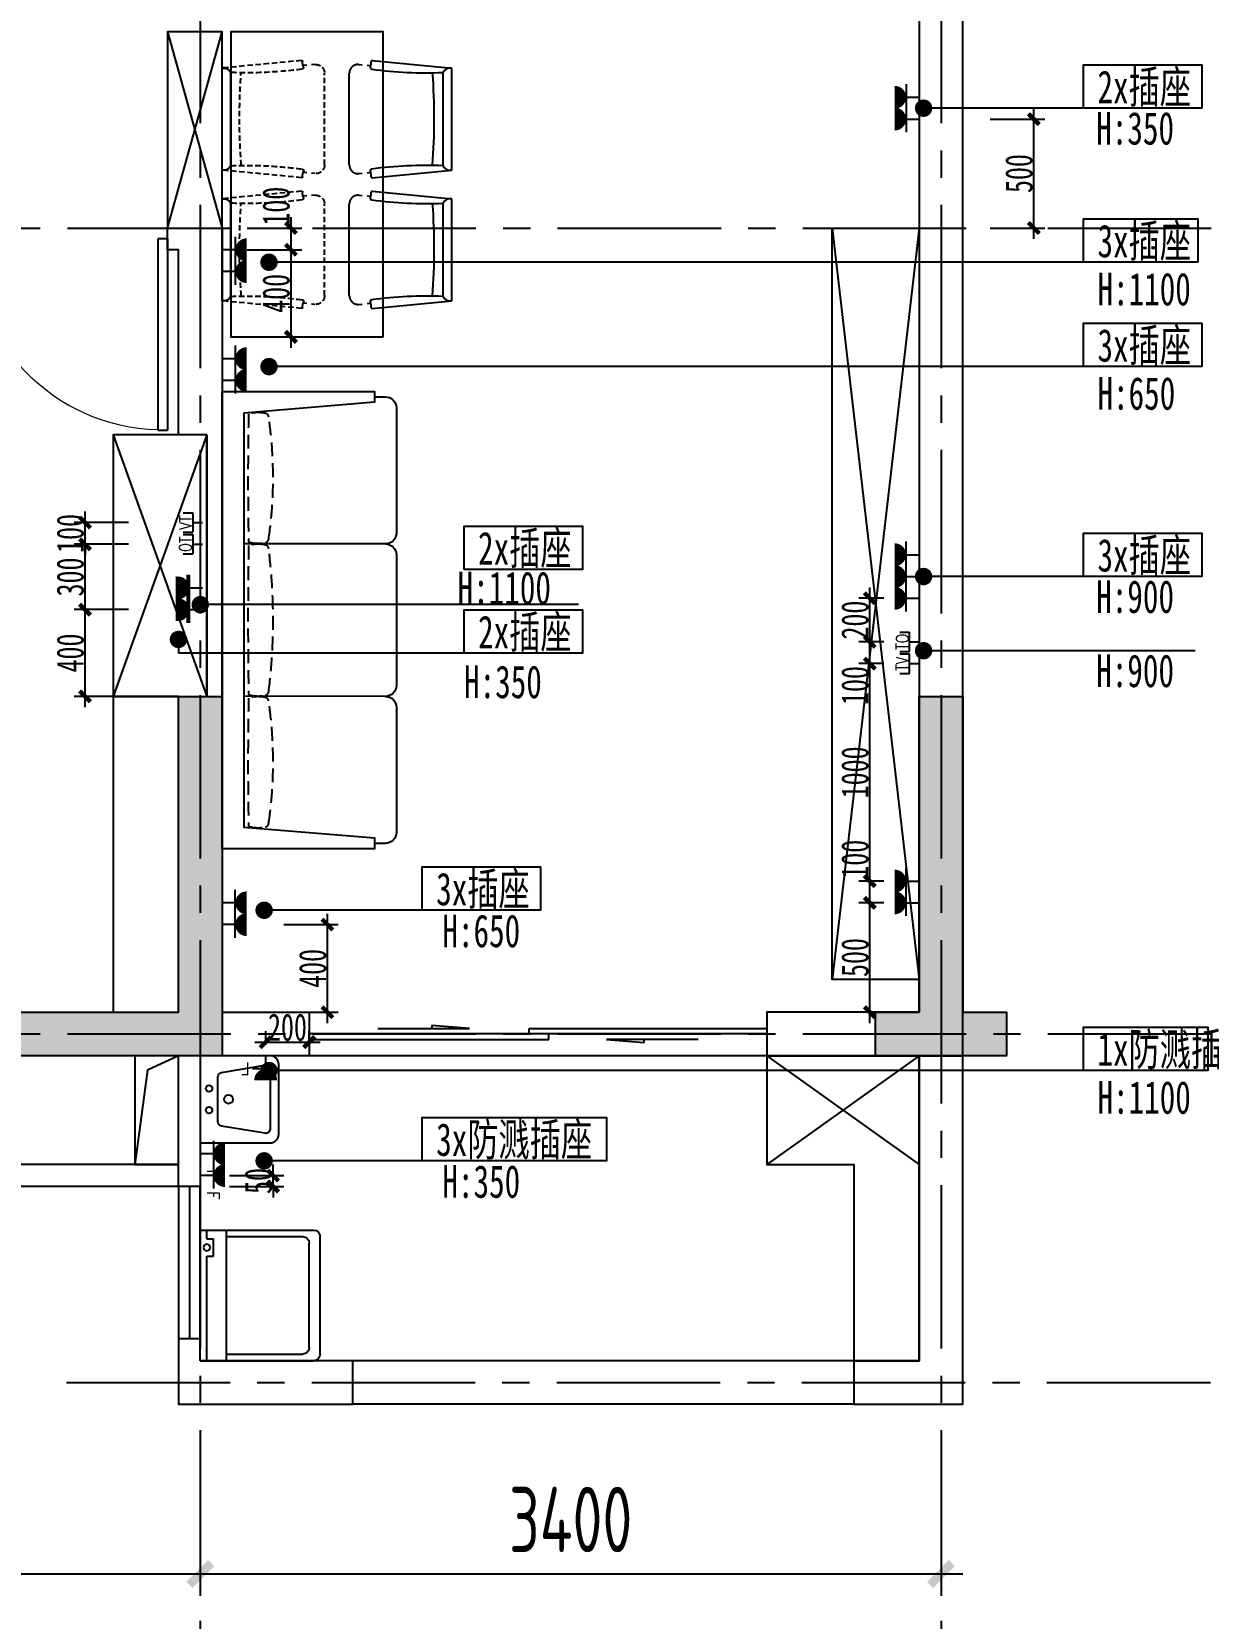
# Model space of a CAD drawing. Header units: millimetres. Extents: x -133666 to 880576, y -269375 to 86941.
# Drawn here: x 29100 to 34501, y -182714 to -175430 of the extents above; entities that cross this region are included whole.
import ezdxf
from ezdxf.enums import TextEntityAlignment as Align

# ---------------------------------------------------------------- set-up
doc = ezdxf.new("R2010")
doc.units = ezdxf.units.MM
doc.header["$LTSCALE"] = 1000
for name, pattern in [('CENTER', [50.8, 31.75, -6.35, 6.35, -6.35]), ('CENTER2', [1.125, 0.75, -0.125, 0.125, -0.125]), ('DASH', [0.35, 0.25, -0.1]), ('DASHED', [19.05, 12.7, -6.35]), ('TRATTEGGIATA2', [0.375, 0.25, -0.125])]:
    doc.linetypes.add(name, pattern=pattern)
doc.layers.get('0').update_dxf_attribs({"linetype": 'CONTINUOUS'})
doc.layers.get('Defpoints').update_dxf_attribs({"color": 6, "linetype": 'CONTINUOUS'})
for name, color, linetype in [('A-FUR', 8, 'CONTINUOUS'), ('A-Lvtry', 5, 'CONTINUOUS'), ('A-洞口', 105, 'CONTINUOUS'), ('AE-FLOR', 151, 'CONTINUOUS'), ('AXIS', 253, 'CENTER'), ('DIM', 3, 'CONTINUOUS'), ('M-机电点位(布局空间)', 7, 'CONTINUOUS'), ('P-活动家具', 146, 'CONTINUOUS'), ('PUB_HATCH', 8, 'CONTINUOUS'), ('PUB_TEXT', 7, 'CONTINUOUS'), ('WALL', 2, 'CONTINUOUS'), ('WINDOW', 4, 'CONTINUOUS'), ('剪力墙', 6, 'CONTINUOUS'), ('家具', 8, 'CONTINUOUS'), ('栏杆', 142, 'CONTINUOUS')]:
    doc.layers.add(name, color=color, linetype=linetype)
doc.styles.add('DIM', font='', dxfattribs={"width": 0.7})
doc.styles.add('HZ', font='romans.shx', dxfattribs={"width": 0.9, "bigfont": 'bzhz.shx'})
doc.styles.add('ZZ', font='tssdeng.shx', dxfattribs={"width": 0.7, "bigfont": 'tssdchn.shx'})
doc.styles.add('黑体', font='simhei.ttf')
doc.styles.get('DIM').set_extended_font_data('SimSun')
doc.dimstyles.new('TSSD_100_100', dxfattribs={"dimtxt": 300, "dimasz": 100, "dimexe": 100, "dimexo": 250, "dimgap": 100, "dimtad": 1, "dimdec": 0, "dimzin": 0, "dimdsep": 46, "dimtxsty": 'ZZ', "dimblk": 'ARCHTICK', "dimcen": 0, "dimdle": 100, "dimclrd": 256, "dimclrt": 7, "dimadec": 0, "dimazin": 0, "dimtfac": 1, "dimtdec": 0, "dimtix": 1, "dimtmove": 2, "dimatfit": 3, "dimfxl": 0, "dimtolj": 1, "dimtzin": 0, "dimarcsym": 0})
doc.dimstyles.new('金螳螂1-50', dxfattribs={"dimscale": 50, "dimtxt": 2.5, "dimasz": 1, "dimexe": 1, "dimexo": 1, "dimgap": 0.1, "dimtad": 1, "dimdec": 0, "dimrnd": 5, "dimzin": 0, "dimdsep": 46, "dimtxsty": 'DIM', "dimblk": 'ARCHTICK', "dimcen": 2, "dimdle": 1, "dimclrd": 254, "dimclre": 254, "dimclrt": 30, "dimadec": 0, "dimazin": 0, "dimtfac": 1, "dimtdec": 0, "dimtix": 1, "dimtmove": 2, "dimatfit": 3, "dimldrblk": 'A', "dimfxl": 0, "dimtolj": 1, "dimtzin": 0, "dimarcsym": 0})

# ---------------------------------------------------------------- blocks, each defined once
blk = doc.blocks.new('_ArchTick')
at = {"color": 0, "linetype": 'ByBlock', "const_width": 0.4}
blk.add_lwpolyline([(-0.5, -0.5), (0.5, 0.5)], dxfattribs=at)
blk = doc.blocks.new('*D349')
at = {"layer": 'Defpoints', "color": 0, "transparency": 16777216}
for p in [(3400, -1600), (0, -1724.9), (3400, -2379.1)]:
    blk.add_point(p, dxfattribs=at)
at = {"layer": 'DIM', "color": 0, "lineweight": -2, "transparency": 16777216}
for p, q in [((3400, -1850), (3400, -2479.1)), ((0, -1974.9), (0, -2479.1))]:
    blk.add_line(p, q, dxfattribs=at)
at = {"layer": 'DIM', "lineweight": -2, "transparency": 16777216}
blk.add_line((-100, -2379.1), (3500, -2379.1), dxfattribs=at)
at = {"layer": 'DIM', "lineweight": -2, "transparency": 16777216, "xscale": 100, "yscale": 100, "zscale": 100, "rotation": 180}
blk.add_blockref('_ArchTick', (0, -2379.1), dxfattribs=at)
at = {"layer": 'DIM', "lineweight": -2, "transparency": 16777216, "xscale": 100, "yscale": 100, "zscale": 100}
blk.add_blockref('_ArchTick', (3400, -2379.1), dxfattribs=at)
at = {"layer": 'DIM', "color": 7, "transparency": 16777216, "insert": (1700, -2129.1), "char_height": 300, "attachment_point": 5, "style": 'ZZ'}
blk.add_mtext('\\A1;3400', dxfattribs=at)
blk = doc.blocks.new('*D350')
at = {"layer": 'Defpoints', "color": 0, "transparency": 16777216}
for p in [(3400, -1600), (6800, -1600), (6800, -2379.1)]:
    blk.add_point(p, dxfattribs=at)
at = {"layer": 'DIM', "color": 0, "lineweight": -2, "transparency": 16777216}
for p, q in [((3400, -1850), (3400, -2479.1)), ((6800, -1850), (6800, -2479.1))]:
    blk.add_line(p, q, dxfattribs=at)
at = {"layer": 'DIM', "lineweight": -2, "transparency": 16777216}
blk.add_line((3300, -2379.1), (6900, -2379.1), dxfattribs=at)
at = {"layer": 'DIM', "lineweight": -2, "transparency": 16777216, "xscale": 100, "yscale": 100, "zscale": 100, "rotation": 180}
blk.add_blockref('_ArchTick', (3400, -2379.1), dxfattribs=at)
at = {"layer": 'DIM', "lineweight": -2, "transparency": 16777216, "xscale": 100, "yscale": 100, "zscale": 100}
blk.add_blockref('_ArchTick', (6800, -2379.1), dxfattribs=at)
at = {"layer": 'DIM', "color": 7, "transparency": 16777216, "insert": (5100, -2129.1), "char_height": 300, "attachment_point": 5, "style": 'ZZ'}
blk.add_mtext('\\A1;3400', dxfattribs=at)
blk = doc.blocks.new('A$C68CA6050')
blk.add_wipeout([(0, 850), (2100, 850), (2100, 150), (2075, 150), (2075, 100), (2072, 83.1), (2060.4, 64.6), (2040.5, 52.5), (2025, 50), (1450, 50), (1437.2, 51.7), (1423.1, 57.8), (1414.6, 64.6), (1407.1, 74.2), (1403.4, 81.8), (1400, 100), (1398, 86), (1395.5, 79.2), (1390.8, 71.2), (1380.3, 60.2), (1363.8, 51.9), (1350, 50), (750, 50), (733.3, 52.9), (724.9, 56.8), (714.6, 64.6), (708.1, 72.6), (703.4, 81.8), (701.2, 89.1), (700, 100), (698.1, 86.3), (694.2, 76.7), (690.7, 70.9), (685.4, 64.6), (677.2, 58.1), (670.1, 54.2), (650, 50), (641.4, 50), (75, 50), (58.2, 52.9), (39.6, 64.6), (31.7, 75), (26.3, 88.7), (25, 100), (25, 150), (0, 150)]).translate(0, 0, 0).dxf.layer = 'P-活动家具'
at = {"layer": 'P-活动家具', "elevation": 0}
blk.add_lwpolyline([(1050, 50), (1043.2, 50), (750, 50, -0.414214), (700, 100, -0.414214), (650, 50), (75, 50, -0.414214), (25, 100), (25, 150), (0, 150), (0, 850), (1050, 850), (2100, 850), (2100, 150), (2075, 150), (2075, 100, -0.414214), (2025, 50), (1450, 50, -0.414214), (1400, 100, -0.414214), (1350, 50), (1056.8, 50)], format="xyb", close=True, dxfattribs=at)
for points in [[(0, 850), (2100, 850), (2100, 150), (2050, 150), (2000, 750.2), (100, 750.2), (50, 150), (0, 150), (0, 850)], [(700, 100), (700.1, 750.2)], [(1400, 100), (1400.1, 750.2)]]:
    blk.add_lwpolyline(points, dxfattribs=at)
at = {"layer": 'P-活动家具', "color": 251, "linetype": 'DASHED', "ltscale": 0.005, "elevation": 0}
for points in [[(103.3, 728.6, -0.008996), (692.3, 728.6, -0.12873), (694.8, 650.4, -0.310462), (679.3, 636.1, -0.072657), (116.2, 636.1, -0.310462), (100.7, 650.4, -0.12873), (103.3, 728.6, -0.746294)], [(1392.2, 728.6, 0.007743), (707.8, 728.6, 0.12873), (705.3, 650.4, 0.310462), (720.8, 636.1, 0.062134), (1379.2, 636.1, 0.310462), (1394.7, 650.4, 0.12873), (1392.2, 728.6, 0.746294)], [(1996.3, 728.6, 0.009023), (1409, 728.6, 0.12873), (1406.5, 650.4, 0.310462), (1422, 636.1, 0.072882), (1983.4, 636.1, 0.310462), (1998.9, 650.4, 0.12873), (1996.3, 728.6, 0.746294)]]:
    blk.add_lwpolyline(points, format="xyb", dxfattribs=at)
blk = doc.blocks.new('$DorLib2D$00000131')
at = {"color": 0, "linetype": 'Continuous'}
for p, q in [((0.15, 0.125), (0.2319, 0.1973)), ((0.2319, 0.1973), (0.2319, 0.125)), ((-0.5, 0.125), (-0.5, 0)), ((0.0192, 0.125), (-0.5, 0.125)), ((0.0192, 0), (0.0192, 0.125)), ((0.35, 0.125), (0.15, 0.125)), ((-0.5, 0), (0.0192, 0)), ((-0.024, 0), (0.5, 0)), ((-0.024, -0.125), (-0.024, 0)), ((0.5, 0), (0.5, -0.125)), ((-0.35, -0.125), (-0.15, -0.125)), ((-0.2319, -0.1973), (-0.2319, -0.125)), ((-0.15, -0.125), (-0.2319, -0.1973)), ((0.5, -0.125), (-0.024, -0.125))]:
    blk.add_line(p, q, dxfattribs=at)
blk = doc.blocks.new('$DorLib2D$00000001')
for p, q in [((0.45, 0.975), (0.5, 0.975)), ((0.45, 0), (0.45, 0.975)), ((0.5, 0), (0.5, 0.975)), ((0.5, 0), (0.45, 0))]:
    blk.add_line(p, q)
at = {"lineweight": 13}
blk.add_arc((0.475, 0), 0.975, 91.46928, 180, dxfattribs=at)
blk = doc.blocks.new('B20190310213323')
at = {"layer": 'PUB_HATCH'}
for points in [[(3400, 200), (3400, 1650), (3600, 1650), (3600, 0), (2500, 0), (2500, 200)], [(6600, 0), (6600, 200), (6800, 200), (6800, 1650), (7000, 1650), (7000, 200), (7200, 200), (7200, 0)]]:
    blk.add_hatch(color=256, dxfattribs=at).paths.add_polyline_path(points)
at = {"layer": 'A-洞口'}
blk.add_lwpolyline([(3200, 0), (3200, -500), (3400, -500), (3400, 0)], close=True, dxfattribs=at)
blk.add_lwpolyline([(3400, 0), (3257.1, -65.9), (3200, -500)], dxfattribs=at)
at = {"layer": 'AE-FLOR'}
for points in [[(3400, -600), (3400, -1300)], [(3500, -1300), (3500, -600)], [(6500, -1400), (4200, -1400)], [(6500, -1600), (4200, -1600)]]:
    blk.add_lwpolyline(points, dxfattribs=at)
at = {"layer": 'WALL'}
for p, q in [((3530, 2850), (3530, 1650)), ((3600, 2850), (3600, 1650))]:
    blk.add_line(p, q, dxfattribs=at)
for points in [[(7000, 100), (7000, 9000), (6700, 9000), (6700, 8800), (6800, 8800), (6800, 200), (6100, 200), (6100, 0), (6800, 0), (6800, -1400), (6500, -1400), (6500, -1600), (7000, -1600)], [(3500, -1400), (3500, -1300), (3400, -1300), (3400, -1600), (4200, -1600), (4200, -1400)]]:
    blk.add_lwpolyline(points, close=True, dxfattribs=at)
for points in [[(3400, 2850), (3400, 3700), (3350, 3700), (3350, 3800), (3600, 3800), (3600, 2850)], [(3530, 2850), (3400, 2850), (3400, 2850)], [(3600, 1650), (3600, 200), (4000, 200), (4000, 0), (3500, 0), (3500, -600), (3400, -600), (3400, 0), (2500, 0), (2500, 0), (2500, 200), (2500, 200), (2500, 200), (3400, 200), (3400, 1650)], [(3400, 1650), (3530, 1650)]]:
    blk.add_lwpolyline(points, dxfattribs=at)
at = {"layer": 'WINDOW'}
blk.add_line((6100, 0), (4000, 0), dxfattribs=at)
at = {"layer": '剪力墙', "elevation": 0}
blk.add_lwpolyline([(3400, 200), (3400, 1650), (3600, 1650), (3600, 0), (2500, 0), (2500, 200)], close=True, dxfattribs=at)
for points in [[(6600, 0), (6600, 200), (6800, 200), (6800, 1650), (7000, 1650), (7000, 200), (7200, 200), (7200, 0), (6600, 0), (7000, 0)], [(3600, 200), (3600, 200)]]:
    blk.add_lwpolyline(points, dxfattribs=at)
at = {"layer": '栏杆'}
for points in [[(3400, -500), (2200, -500)], [(3400, -600), (2200, -600)]]:
    blk.add_lwpolyline(points, dxfattribs=at)
at = {"layer": 'WINDOW', "xscale": -900, "yscale": 900, "zscale": -900, "rotation": 180}
blk.add_blockref('$DorLib2D$00000001', (2900, 3750), dxfattribs=at)
at = {"layer": 'WINDOW', "xscale": -2100, "yscale": 200, "zscale": 2100}
blk.add_blockref('$DorLib2D$00000131', (5050, 100), dxfattribs=at)
blk = doc.blocks.new('chair4')
at = {"linetype": 'DASH', "ltscale": 200}
for p, q in [((-426.4, 250.4), (-410.4, 248.9)), ((-470, 210.5), (-470, -210.5)), ((-426.4, -250.4), (-410.4, -248.9))]:
    blk.add_line(p, q, dxfattribs=at)
at = {"ltscale": 20}
for p, q in [((-388.8, 247), (-371.7, 245.5)), ((-364.8, 269), (0, 234.3)), ((0, 234.3), (0, -234.3)), ((-40, 213.8), (-40, -213.8)), ((-388.8, -247), (-371.7, -245.5)), ((-364.8, -269), (0, -234.3))]:
    blk.add_line(p, q, dxfattribs=at)
at = {"linetype": 'DASH', "ltscale": 200, "extrusion": (0, 0, -1)}
for centre, start_param, end_param in [((-430, 210.5), 3.926991, 5.586837), ((-430, -210.5), 2.267145, 3.926991)]:
    blk.add_ellipse(centre, major_axis=(28.3, 28.3), ratio=1, start_param=start_param, end_param=end_param, dxfattribs=at)
at = {"ltscale": 20, "extrusion": (0, 0, -1)}
for centre, major_axis, ratio, start_param, end_param in [((-365.9, 237.3), (5.66, -5.66), 1, 0.914477, 2.702691), ((-440.3, 264.1), (50.3, 50.3), 1, 0.774487, 1.131895), ((-365.2, 265), (2.83, 2.83), 1, 3.91608, 5.586837), ((-124.5, 1886.5), (-1792.2, 85), 0.932857, 4.621064, 4.803714), ((-6.5, 197.7), (26.3, 26.3), 1, 4.375488, 5.671939), ((-2032.8, -2.5), (-3, 2384.1), 0.819086, 1.481782, 1.659811), ((-124.5, -1886.5), (1792.2, 85), 0.932857, 4.621064, 4.803714), ((-6.5, -197.7), (26.3, 26.3), 1, 2.182042, 3.478494), ((-365.9, -237.3), (5.66, 5.66), 1, 3.580494, 5.368708), ((-440.3, -264.1), (50.3, -50.3), 1, -1.131895, -0.774487), ((-365.2, -265), (2.83, -2.83), 1, 0.696349, 2.367105)]:
    blk.add_ellipse(centre, major_axis=major_axis, ratio=ratio, start_param=start_param, end_param=end_param, dxfattribs=at)
blk = doc.blocks.new('222')
at = {"linetype": 'TRATTEGGIATA2', "ltscale": 0.1}
for p, q in [((131, 375.2), (165.7, 740)), ((669, 375.2), (634.3, 740)), ((731, 375.2), (765.7, 740)), ((1269, 375.2), (1234.3, 740)), ((153, 351.2), (154.5, 368.3)), ((647, 351.2), (645.5, 368.3)), ((753, 351.2), (754.5, 368.3)), ((1247, 351.2), (1245.5, 368.3)), ((149.6, 313.6), (151.1, 329.6)), ((650.4, 313.6), (648.9, 329.6)), ((749.6, 313.6), (751.1, 329.6)), ((1250.4, 313.6), (1248.9, 329.6)), ((189.5, 270), (610.5, 270)), ((789.5, 270), (1210.5, 270))]:
    blk.add_line(p, q, dxfattribs=at)
at = {"ltscale": 20}
for p, q in [((165.7, 740), (634.3, 740)), ((765.7, 740), (1234.3, 740)), ((186.2, 700), (613.8, 700)), ((786.2, 700), (1213.8, 700))]:
    blk.add_line(p, q, dxfattribs=at)
blk.add_lwpolyline([(0, 0), (1400, 0), (1400, 700), (0, 700)], close=True)
at = {"ltscale": 20, "extrusion": (0, 0, -1)}
for centre, start_param, end_param in [((202.3, 733.5), 4.375488, 5.671939), ((597.7, 733.5), 2.182042, 3.478494), ((802.3, 733.5), 4.375488, 5.671939), ((1197.7, 733.5), 2.182042, 3.478494)]:
    blk.add_ellipse(centre, major_axis=(-26.3, 26.3), ratio=1, start_param=start_param, end_param=end_param, dxfattribs=at)
at = {"linetype": 'TRATTEGGIATA2', "ltscale": 0.1, "extrusion": (0, 0, -1)}
for centre, major_axis, ratio, start_param, end_param in [((-1486.5, 615.5), (85, 1792.2), 0.932857, 1.479471, 1.662121), ((402.5, -1292.8), (2384.1, 3), 0.819086, 4.623375, 4.801403), ((2286.5, 615.5), (-85, 1792.2), 0.932857, 4.621064, 4.803714), ((-886.5, 615.5), (85, 1792.2), 0.932857, 1.479471, 1.662121), ((1002.5, -1292.8), (2384.1, 3), 0.819086, 4.623375, 4.801403), ((2886.5, 615.5), (-85, 1792.2), 0.932857, 4.621064, 4.803714), ((135, 374.8), (-2.83, 2.83), 1, 3.91608, 5.586837), ((135.9, 299.7), (-50.3, 50.3), 1, 0.774487, 1.131895), ((162.7, 374.1), (5.66, 5.66), 1, 0.914477, 2.702691), ((637.3, 374.1), (-5.66, 5.66), 1, 3.580494, 5.368708), ((664.1, 299.7), (50.3, 50.3), 1, -1.131895, -0.774487), ((665, 374.8), (2.83, 2.83), 1, 0.696349, 2.367105), ((735, 374.8), (-2.83, 2.83), 1, 3.91608, 5.586837), ((735.9, 299.7), (-50.3, 50.3), 1, 0.774487, 1.131895), ((762.7, 374.1), (5.66, 5.66), 1, 0.914477, 2.702691), ((1237.3, 374.1), (-5.66, 5.66), 1, 3.580494, 5.368708), ((1264.1, 299.7), (50.3, 50.3), 1, -1.131895, -0.774487), ((1265, 374.8), (2.83, 2.83), 1, 0.696349, 2.367105), ((189.5, 310), (-28.3, 28.3), 1, 3.926991, 5.586837), ((610.5, 310), (-28.3, 28.3), 1, 2.267145, 3.926991), ((789.5, 310), (-28.3, 28.3), 1, 3.926991, 5.586837), ((1210.5, 310), (-28.3, 28.3), 1, 2.267145, 3.926991)]:
    blk.add_ellipse(centre, major_axis=major_axis, ratio=ratio, start_param=start_param, end_param=end_param, dxfattribs=at)
at = {"xscale": -1, "rotation": 90}
for p in [(400, -314), (1000, -314)]:
    blk.add_blockref('chair4', p, dxfattribs=at)
blk = doc.blocks.new('__附着_A10-SGT-95户型_TEN24QEP_设计区$0$A-Toilet-9')
for p, q in [((-300, 0), (-300, 520)), ((-270, 550), (270, 550)), ((300, 0), (300, 520)), ((-270, 120), (-270, 470)), ((-240, 500), (240, 500)), ((270, 120), (270, 470)), ((-300, 120), (300, 120)), ((-300, 30), (180, 30)), ((-300, 0), (300, 0)), ((180, 60), (260, 60)), ((180, 30), (180, 60)), ((260, 30), (260, 60)), ((260, 30), (300, 30))]:
    blk.add_line(p, q)
blk.add_circle((220, 30), 15)
for centre, start, end in [((-270, 520), 90, 180), ((270, 520), 0, 90), ((-240, 470), 90, 180), ((240, 470), 0, 90)]:
    blk.add_arc(centre, 30, start, end)
blk = doc.blocks.new('__附着_A10-SGT-95户型_TEN24QEP_设计区$0$A-Kitchen-9')
at = {"ltscale": 0.6}
blk.add_line((400, -320), (400, 0), dxfattribs=at)
blk.add_lwpolyline([(400, 0), (0, 0), (0, -320, 0.414214), (40, -360), (360, -360, 0.414214), (400, -320)], format="xyb", dxfattribs=at)
blk.add_lwpolyline([(400, 0), (0, 0), (0, -320, 0.414214), (40, -360), (360, -360, 0.414214), (400, -320)], format="xyb", dxfattribs=at)
blk.add_lwpolyline([(322.8, -96.7), (356.1, -296.7, -0.463455), (336.4, -320), (63.6, -320, -0.463455), (43.9, -296.7), (77.2, -96.7, -0.366629), (96.9, -80), (303.1, -80, -0.366629)], format="xyb", close=True, dxfattribs=at)
blk.add_lwpolyline([(322.8, -96.7), (356.1, -296.7, -0.463455), (336.4, -320), (63.6, -320, -0.463455), (43.9, -296.7), (77.2, -96.7, -0.366629), (96.9, -80), (303.1, -80, -0.366629)], format="xyb", close=True, dxfattribs=at)
for centre, radius in [((150, -40), 15), ((250, -40), 15), ((200, -130), 20)]:
    blk.add_circle(centre, radius, dxfattribs=at)
blk = doc.blocks.new('墙面安装电脑信息插座')
at = {"linetype": 'Continuous'}
for p, q in [((-40, 80), (-40, 40)), ((40, 80), (40, 40)), ((-40, 40), (40, 40)), ((0, 40), (0, 0))]:
    blk.add_line(p, q, dxfattribs=at)
at = {"style": 'HZ', "width": 0.8}
blk.add_text('TO', height=50, dxfattribs=at).set_placement((0, 70), align=Align.MIDDLE)
blk = doc.blocks.new('墙面安装电视插座')
at = {"linetype": 'Continuous'}
for p, q in [((-40, 80), (-40, 40)), ((40, 80), (40, 40)), ((-40, 40), (40, 40)), ((0, 40), (0, 0))]:
    blk.add_line(p, q, dxfattribs=at)
at = {"style": 'HZ', "width": 0.8}
blk.add_text('TV', height=50, dxfattribs=at).set_placement((0, 70), align=Align.MIDDLE)
blk = doc.blocks.new('二极 三极单相插座  暗装')
for p, q in [((-54.1, 54.5), (54.1, 54.5)), ((0, 54.5), (0, 0))]:
    blk.add_line(p, q)
at = {"const_width": 47.2}
blk.add_lwpolyline([(23.6, 101.4, -0.414214), (0, 77.8, -0.414214), (-23.6, 101.4, -0.414214)], format="xyb", dxfattribs=at)
blk = doc.blocks.new('墙面防潮插座 暗装')
for p, q in [((-54.1, 54.5), (54.1, 54.5)), ((0, 54.5), (0, 0))]:
    blk.add_line(p, q)
at = {"const_width": 47.2}
blk.add_lwpolyline([(23.6, 101.4, -0.414214), (0, 77.8, -0.414214), (-23.6, 101.4, -0.414214)], format="xyb", dxfattribs=at)
at = {"style": 'HZ', "width": 0.9}
blk.add_text('F', height=50, dxfattribs=at).set_placement((82.8, 53.4), align=Align.MIDDLE)
blk = doc.blocks.new('*D845')
at = {"layer": 'Defpoints', "color": 0, "transparency": 16777216}
for p in [(29974, -179529.2), (30457.5, -179529.2), (29974, -179931.2)]:
    blk.add_point(p, dxfattribs=at)
at = {"layer": 'DIM', "color": 254, "lineweight": -2, "transparency": 16777216}
for p, q in [((30257.5, -179529.2), (30507.5, -179529.2)), ((30457.5, -179981.2), (30457.5, -179479.2)), ((30257.5, -179931.2), (30507.5, -179931.2))]:
    blk.add_line(p, q, dxfattribs=at)
at = {"layer": 'DIM', "color": 254, "lineweight": -2, "transparency": 16777216, "xscale": 50, "yscale": 50, "zscale": 50}
for p, rotation in [((30457.5, -179529.2), 90), ((30457.5, -179931.2), 270)]:
    blk.add_blockref('_ArchTick', p, dxfattribs=dict(at, rotation=rotation))
at = {"layer": 'DIM', "color": 30, "transparency": 16777216, "insert": (30390, -179730.2), "char_height": 125, "attachment_point": 5, "rotation": 90, "style": 'DIM'}
blk.add_mtext('\\A1;400', dxfattribs=at)
blk = doc.blocks.new('A')
for p, q in [((-0.37, 0), (-2.13, 0)), ((-1.44, 1.15), (-1.09, 1.44)), ((-1.44, 1.15), (-0.37, 0)), ((-1.44, -1.15), (-0.37, 0)), ((-1.09, 1.44), (0, 0)), ((-1.09, -1.44), (0, 0)), ((-1.44, -1.15), (-1.09, -1.44))]:
    blk.add_line(p, q)
for points in [[(-1.44, 1.15), (-1.09, 1.44), (-0.37, 0), (0, 0)], [(-1.44, -1.15), (-1.09, -1.44), (-0.37, 0), (0, 0)]]:
    blk.add_solid(points)
blk = doc.blocks.new('*D846')
at = {"layer": 'Defpoints', "color": 0, "transparency": 16777216}
for p in [(32947, -179429.2), (33061.3, -179429.2), (32974, -179931.2)]:
    blk.add_point(p, dxfattribs=at)
at = {"layer": 'DIM', "color": 254, "lineweight": -2, "transparency": 16777216}
for p, q in [((32947, -179981.2), (32947, -179379.2)), ((33011.3, -179429.2), (32897, -179429.2)), ((32947, -179931.2), (32897, -179931.2))]:
    blk.add_line(p, q, dxfattribs=at)
at = {"layer": 'DIM', "color": 254, "lineweight": -2, "transparency": 16777216, "xscale": 50, "yscale": 50, "zscale": 50}
for p, rotation in [((32947, -179429.2), 90), ((32947, -179931.2), 270)]:
    blk.add_blockref('_ArchTick', p, dxfattribs=dict(at, rotation=rotation))
at = {"layer": 'DIM', "color": 30, "transparency": 16777216, "insert": (32879.5, -179680.2), "char_height": 125, "attachment_point": 5, "rotation": 90, "style": 'DIM'}
blk.add_mtext('\\A1;500', dxfattribs=at)
blk = doc.blocks.new('*D847')
at = {"layer": 'Defpoints', "color": 0, "transparency": 16777216}
for p in [(32947, -179329.2), (33061.3, -179329.2), (33061.3, -179429.2)]:
    blk.add_point(p, dxfattribs=at)
at = {"layer": 'DIM', "color": 254, "lineweight": -2, "transparency": 16777216}
for p, q in [((32947, -179479.2), (32947, -179279.2)), ((33011.3, -179329.2), (32897, -179329.2)), ((33011.3, -179429.2), (32897, -179429.2))]:
    blk.add_line(p, q, dxfattribs=at)
at = {"layer": 'DIM', "color": 254, "lineweight": -2, "transparency": 16777216, "xscale": 50, "yscale": 50, "zscale": 50}
for p, rotation in [((32947, -179329.2), 90), ((32947, -179429.2), 270)]:
    blk.add_blockref('_ArchTick', p, dxfattribs=dict(at, rotation=rotation))
at = {"layer": 'DIM', "color": 30, "transparency": 16777216, "insert": (32879.5, -179228.9), "char_height": 125, "attachment_point": 5, "rotation": 90, "style": 'DIM'}
blk.add_mtext('\\A1;100', dxfattribs=at)
blk = doc.blocks.new('*D848')
at = {"layer": 'Defpoints', "color": 0, "transparency": 16777216}
for p in [(32947, -178331.2), (33061.3, -178331.2), (33061.3, -179329.2)]:
    blk.add_point(p, dxfattribs=at)
at = {"layer": 'DIM', "color": 254, "lineweight": -2, "transparency": 16777216}
for p, q in [((32947, -179379.2), (32947, -178281.2)), ((33011.3, -178331.2), (32897, -178331.2)), ((33011.3, -179329.2), (32897, -179329.2))]:
    blk.add_line(p, q, dxfattribs=at)
at = {"layer": 'DIM', "color": 254, "lineweight": -2, "transparency": 16777216, "xscale": 50, "yscale": 50, "zscale": 50}
for p, rotation in [((32947, -178331.2), 90), ((32947, -179329.2), 270)]:
    blk.add_blockref('_ArchTick', p, dxfattribs=dict(at, rotation=rotation))
at = {"layer": 'DIM', "color": 30, "transparency": 16777216, "insert": (32879.5, -178830.2), "char_height": 125, "attachment_point": 5, "rotation": 90, "style": 'DIM'}
blk.add_mtext('\\A1;1000', dxfattribs=at)
blk = doc.blocks.new('*D849')
at = {"layer": 'Defpoints', "color": 0, "transparency": 16777216}
for p in [(32947, -178231.2), (33061.3, -178231.2), (33061.3, -178331.2)]:
    blk.add_point(p, dxfattribs=at)
at = {"layer": 'DIM', "color": 254, "lineweight": -2, "transparency": 16777216}
for p, q in [((32947, -178381.2), (32947, -178181.2)), ((33011.3, -178231.2), (32897, -178231.2)), ((33011.3, -178331.2), (32897, -178331.2))]:
    blk.add_line(p, q, dxfattribs=at)
at = {"layer": 'DIM', "color": 254, "lineweight": -2, "transparency": 16777216, "xscale": 50, "yscale": 50, "zscale": 50}
for p, rotation in [((32947, -178231.2), 90), ((32947, -178331.2), 270)]:
    blk.add_blockref('_ArchTick', p, dxfattribs=dict(at, rotation=rotation))
at = {"layer": 'DIM', "color": 30, "transparency": 16777216, "insert": (32879.5, -178431.5), "char_height": 125, "attachment_point": 5, "rotation": 90, "style": 'DIM'}
blk.add_mtext('\\A1;100', dxfattribs=at)
blk = doc.blocks.new('*D850')
at = {"layer": 'Defpoints', "color": 0, "transparency": 16777216}
for p in [(32947, -178031.2), (33061.3, -178031.2), (33061.3, -178231.2)]:
    blk.add_point(p, dxfattribs=at)
at = {"layer": 'DIM', "color": 254, "lineweight": -2, "transparency": 16777216}
for p, q in [((32947, -178281.2), (32947, -177981.2)), ((33011.3, -178031.2), (32897, -178031.2)), ((33011.3, -178231.2), (32897, -178231.2))]:
    blk.add_line(p, q, dxfattribs=at)
at = {"layer": 'DIM', "color": 254, "lineweight": -2, "transparency": 16777216, "xscale": 50, "yscale": 50, "zscale": 50}
for p, rotation in [((32947, -178031.2), 90), ((32947, -178231.2), 270)]:
    blk.add_blockref('_ArchTick', p, dxfattribs=dict(at, rotation=rotation))
at = {"layer": 'DIM', "color": 30, "transparency": 16777216, "insert": (32879.5, -178131.2), "char_height": 125, "attachment_point": 5, "rotation": 90, "style": 'DIM'}
blk.add_mtext('\\A1;200', dxfattribs=at)
blk = doc.blocks.new('*D1190')
at = {"layer": 'Defpoints', "color": 0, "transparency": 16777216}
for p in [(29974, -176331.2), (30004.2, -176431.2), (30289.8, -176431.2)]:
    blk.add_point(p, dxfattribs=at)
at = {"layer": 'DIM', "color": 254, "lineweight": -2, "transparency": 16777216}
for p, q in [((30089.8, -176331.2), (30339.8, -176331.2)), ((30289.8, -176281.2), (30289.8, -176481.2)), ((30089.8, -176431.2), (30339.8, -176431.2))]:
    blk.add_line(p, q, dxfattribs=at)
at = {"layer": 'DIM', "color": 254, "lineweight": -2, "transparency": 16777216, "xscale": 50, "yscale": 50, "zscale": 50}
for p, rotation in [((30289.8, -176331.2), 90), ((30289.8, -176431.2), 270)]:
    blk.add_blockref('_ArchTick', p, dxfattribs=dict(at, rotation=rotation))
at = {"layer": 'DIM', "color": 30, "transparency": 16777216, "insert": (30222.3, -176231), "char_height": 125, "attachment_point": 5, "rotation": 90, "style": 'DIM'}
blk.add_mtext('\\A1;100', dxfattribs=at)
blk = doc.blocks.new('*D1191')
at = {"layer": 'Defpoints', "color": 0, "transparency": 16777216}
for p in [(30004.2, -176431.2), (30004.2, -176831.1), (30289.8, -176831.1)]:
    blk.add_point(p, dxfattribs=at)
at = {"layer": 'DIM', "color": 254, "lineweight": -2, "transparency": 16777216}
for p, q in [((30289.8, -176381.2), (30289.8, -176881.1)), ((30089.8, -176431.2), (30339.8, -176431.2)), ((30089.8, -176831.1), (30339.8, -176831.1))]:
    blk.add_line(p, q, dxfattribs=at)
at = {"layer": 'DIM', "color": 254, "lineweight": -2, "transparency": 16777216, "xscale": 50, "yscale": 50, "zscale": 50}
for p, rotation in [((30289.8, -176431.2), 90), ((30289.8, -176831.1), 270)]:
    blk.add_blockref('_ArchTick', p, dxfattribs=dict(at, rotation=rotation))
at = {"layer": 'DIM', "color": 30, "transparency": 16777216, "insert": (30222.3, -176631.2), "char_height": 125, "attachment_point": 5, "rotation": 90, "style": 'DIM'}
blk.add_mtext('\\A1;400', dxfattribs=at)
blk = doc.blocks.new('*D1196')
at = {"layer": 'Defpoints', "color": 0, "transparency": 16777216}
for p in [(33174, -175831.2), (33700, -175831.2), (33174, -176331.2)]:
    blk.add_point(p, dxfattribs=at)
at = {"layer": 'DIM', "color": 254, "lineweight": -2, "transparency": 16777216}
for p, q in [((33700, -176381.2), (33700, -175781.2)), ((33500, -175831.2), (33750, -175831.2)), ((33500, -176331.2), (33750, -176331.2))]:
    blk.add_line(p, q, dxfattribs=at)
at = {"layer": 'DIM', "color": 254, "lineweight": -2, "transparency": 16777216, "xscale": 50, "yscale": 50, "zscale": 50}
for p, rotation in [((33700, -175831.2), 90), ((33700, -176331.2), 270)]:
    blk.add_blockref('_ArchTick', p, dxfattribs=dict(at, rotation=rotation))
at = {"layer": 'DIM', "color": 30, "transparency": 16777216, "insert": (33632.5, -176081.2), "char_height": 125, "attachment_point": 5, "rotation": 90, "style": 'DIM'}
blk.add_mtext('\\A1;500', dxfattribs=at)
blk = doc.blocks.new('*D1197')
at = {"layer": 'Defpoints', "color": 0, "transparency": 16777216}
for p in [(29874, -180681.2), (30208.1, -180681.2), (29874, -180731.2)]:
    blk.add_point(p, dxfattribs=at)
at = {"layer": 'DIM', "color": 254, "lineweight": -2, "transparency": 16777216}
for p, q in [((30208.1, -180681.2), (30208.1, -180631.2)), ((30008.1, -180681.2), (30258.1, -180681.2)), ((30208.1, -180731.2), (30208.1, -180681.2)), ((30008.1, -180731.2), (30258.1, -180731.2)), ((30208.1, -180731.2), (30208.1, -180781.2))]:
    blk.add_line(p, q, dxfattribs=at)
at = {"layer": 'DIM', "color": 254, "lineweight": -2, "transparency": 16777216, "xscale": 50, "yscale": 50, "zscale": 50}
for p, rotation in [((30208.1, -180681.2), 270), ((30208.1, -180731.2), 90)]:
    blk.add_blockref('_ArchTick', p, dxfattribs=dict(at, rotation=rotation))
at = {"layer": 'DIM', "color": 30, "transparency": 16777216, "insert": (30140.6, -180706.2), "char_height": 125, "attachment_point": 5, "rotation": 90, "style": 'DIM'}
blk.add_mtext('\\A1;50', dxfattribs=at)
blk = doc.blocks.new('*D1198')
at = {"layer": 'Defpoints', "color": 0, "transparency": 16777216}
for p in [(30374, -180068.6), (30174, -180131.2), (30374, -180131.2)]:
    blk.add_point(p, dxfattribs=at)
at = {"layer": 'DIM', "color": 254, "lineweight": -2, "transparency": 16777216}
for p, q in [((30174, -180081.2), (30174, -180018.6)), ((30374, -180081.2), (30374, -180018.6)), ((30124, -180068.6), (30424, -180068.6))]:
    blk.add_line(p, q, dxfattribs=at)
at = {"layer": 'DIM', "color": 254, "lineweight": -2, "transparency": 16777216, "xscale": 50, "yscale": 50, "zscale": 50, "rotation": 180}
blk.add_blockref('_ArchTick', (30174, -180068.6), dxfattribs=at)
at = {"layer": 'DIM', "color": 254, "lineweight": -2, "transparency": 16777216, "xscale": 50, "yscale": 50, "zscale": 50}
blk.add_blockref('_ArchTick', (30374, -180068.6), dxfattribs=at)
at = {"layer": 'DIM', "color": 30, "transparency": 16777216, "insert": (30274, -180001.1), "char_height": 125, "attachment_point": 5, "style": 'DIM'}
blk.add_mtext('\\A1;200', dxfattribs=at)
blk = doc.blocks.new('*D1201')
at = {"layer": 'Defpoints', "color": 0, "transparency": 16777216}
for p in [(29344.9, -178083.3), (29774, -178083.3), (29774, -178481.2)]:
    blk.add_point(p, dxfattribs=at)
at = {"layer": 'DIM', "color": 254, "lineweight": -2, "transparency": 16777216}
for p, q in [((29344.9, -178531.2), (29344.9, -178033.3)), ((29544.9, -178083.3), (29294.9, -178083.3)), ((29544.9, -178481.2), (29294.9, -178481.2))]:
    blk.add_line(p, q, dxfattribs=at)
at = {"layer": 'DIM', "color": 254, "lineweight": -2, "transparency": 16777216, "xscale": 50, "yscale": 50, "zscale": 50}
for p, rotation in [((29344.9, -178083.3), 90), ((29344.9, -178481.2), 270)]:
    blk.add_blockref('_ArchTick', p, dxfattribs=dict(at, rotation=rotation))
at = {"layer": 'DIM', "color": 30, "transparency": 16777216, "insert": (29277.4, -178282.3), "char_height": 125, "attachment_point": 5, "rotation": 90, "style": 'DIM'}
blk.add_mtext('\\A1;400', dxfattribs=at)
blk = doc.blocks.new('*D1202')
at = {"layer": 'Defpoints', "color": 0, "transparency": 16777216}
for p in [(29344.9, -177783.3), (29853.3, -177783.3), (29853.3, -178083.3)]:
    blk.add_point(p, dxfattribs=at)
at = {"layer": 'DIM', "color": 254, "lineweight": -2, "transparency": 16777216}
for p, q in [((29544.9, -177783.3), (29294.9, -177783.3)), ((29344.9, -178133.3), (29344.9, -177733.3)), ((29544.9, -178083.3), (29294.9, -178083.3))]:
    blk.add_line(p, q, dxfattribs=at)
at = {"layer": 'DIM', "color": 254, "lineweight": -2, "transparency": 16777216, "xscale": 50, "yscale": 50, "zscale": 50}
for p, rotation in [((29344.9, -177783.3), 90), ((29344.9, -178083.3), 270)]:
    blk.add_blockref('_ArchTick', p, dxfattribs=dict(at, rotation=rotation))
at = {"layer": 'DIM', "color": 30, "transparency": 16777216, "insert": (29277.4, -177933.3), "char_height": 125, "attachment_point": 5, "rotation": 90, "style": 'DIM'}
blk.add_mtext('\\A1;300', dxfattribs=at)
blk = doc.blocks.new('*D1203')
at = {"layer": 'Defpoints', "color": 0, "transparency": 16777216}
for p in [(29344.9, -177683.3), (29853.3, -177683.3), (29853.3, -177783.3)]:
    blk.add_point(p, dxfattribs=at)
at = {"layer": 'DIM', "color": 254, "lineweight": -2, "transparency": 16777216}
for p, q in [((29344.9, -177683.3), (29344.9, -177633.3)), ((29544.9, -177683.3), (29294.9, -177683.3)), ((29344.9, -177783.3), (29344.9, -177683.3)), ((29544.9, -177783.3), (29294.9, -177783.3)), ((29344.9, -177783.3), (29344.9, -177833.3))]:
    blk.add_line(p, q, dxfattribs=at)
at = {"layer": 'DIM', "color": 254, "lineweight": -2, "transparency": 16777216, "xscale": 50, "yscale": 50, "zscale": 50}
for p, rotation in [((29344.9, -177683.3), 270), ((29344.9, -177783.3), 90)]:
    blk.add_blockref('_ArchTick', p, dxfattribs=dict(at, rotation=rotation))
at = {"layer": 'DIM', "color": 30, "transparency": 16777216, "insert": (29277.4, -177733.3), "char_height": 125, "attachment_point": 5, "rotation": 90, "style": 'DIM'}
blk.add_mtext('\\A1;100', dxfattribs=at)
blk = doc.blocks.new('B20190222125856')
at = {"layer": 'AXIS', "linetype": 'CENTER2'}
for p, q in [((3400, 11781), (3400, -2685.7)), ((6800, 11781), (6800, -2685.7)), ((-2834.7, 3800), (9118.1, 3800)), ((-2834.7, 100), (9118.1, 100)), ((2786.3, -1500), (9118.1, -1500))]:
    blk.add_line(p, q, dxfattribs=at)
at = {"layer": 'DIM'}
for base, p1, p2, picture, middle in [((3400, -2379.1), (0, -1724.9), (3400, -1600), '*D349', (1700, -2129.1)), ((6800, -2379.1), (3400, -1600), (6800, -1600), '*D350', (5100, -2129.1))]:
    dim = blk.add_linear_dim(base=base, p1=p1, p2=p2, dimstyle='TSSD_100_100', dxfattribs=at)
    dim.commit()
    dim.dimension.update_dxf_attribs({"geometry": picture, "text_midpoint": middle})

msp = doc.modelspace()

# ---------------------------------------------------------------- linework, layer by layer
at = {"layer": 'A-FUR'}
for p, q in [((32774, -176331.2), (33174, -179781.2)), ((33174, -176331.2), (32774, -179781.2))]:
    msp.add_line(p, q, dxfattribs=at)
msp.add_lwpolyline([(32774, -176331.2), (33174, -176331.2), (33174, -179781.2), (32774, -179781.2)], close=True, dxfattribs=at)
at = {"layer": '栏杆'}
msp.add_lwpolyline([(29824, -180731.2), (29824, -181431.2)], dxfattribs=at)

# ---------------------------------------------------------------- block references
at = {"layer": 'DIM'}
msp.add_blockref('B20190222125856', (26474, -180131.2), dxfattribs=at)

# ---------------------------------------------------------------- next in the draw order: block references
at = {"layer": 'P-活动家具', "rotation": 90}
msp.add_blockref('A$C68CA6050', (30824, -179181.2, 0), dxfattribs=at)

# ---------------------------------------------------------------- next in the draw order: block references
at = {"layer": 'WALL'}
msp.add_blockref('B20190310213323', (26374, -180131.2), dxfattribs=at)

# ---------------------------------------------------------------- next in the draw order: linework, layer by layer
at = {"layer": 'A-FUR'}
for p, q in [((29724, -176331.2), (29974, -175431.2)), ((29724, -175431.2), (29974, -176331.2)), ((33174, -180131.2), (32474, -180631.2)), ((32474, -180131.2), (33174, -180631.2))]:
    msp.add_line(p, q, dxfattribs=at)
for points in [[(29974, -176331.2), (29974, -175431.2), (29724, -175431.2), (29724, -176331.2)], [(32474, -180131.2), (32474, -180631.2), (32874, -180631.2), (32874, -181531.2), (33174, -181531.2), (33174, -180131.2)]]:
    msp.add_lwpolyline(points, close=True, dxfattribs=at)
at = {"layer": 'PUB_TEXT'}
for p, q in [((34440.8, -175781.1), (33194, -175781.1)), ((33927.8, -176488.4), (30189.3, -176488.4)), ((33927.8, -176967.4), (30189.3, -176967.4)), ((34440.8, -177931.2), (33194, -177931.2)), ((31609.3, -178060.3), (29874, -178060.3)), ((29774.1, -178217.6), (29774.1, -178283.3)), ((31455, -178283.3), (29774.1, -178283.3)), ((34440.8, -178271.7), (33194, -178271.7)), ((31355.6, -179463.2), (30166.9, -179463.2)), ((33927.8, -180199.4), (30189.3, -180199.4)), ((31355.6, -180613.7), (30166.9, -180613.7))]:
    msp.add_line(p, q, dxfattribs=at)
for points in [[(33927.8, -175781.1), (33927.8, -175582.2), (34471.5, -175582.2), (34471.5, -175781.1)], [(33927.8, -176488.4), (33927.8, -176289.5), (34452.6, -176289.5), (34452.6, -176488.4)], [(33927.8, -176967.4), (33927.8, -176768.5), (34471.5, -176768.5), (34471.5, -176967.4)], [(31084.6, -177898.8), (31084.6, -177699.9), (31628.2, -177699.9), (31628.2, -177898.8)], [(33927.8, -177931.2), (33927.8, -177732.4), (34471.5, -177732.4), (34471.5, -177931.2)], [(31084.6, -178283.3), (31084.6, -178084.5), (31628.2, -178084.5), (31628.2, -178283.3)], [(30892.4, -179463.2), (30892.4, -179264.3), (31436, -179264.3), (31436, -179463.2)], [(33927.8, -180199.4), (33927.8, -180000.6), (34498.9, -180000.6), (34498.9, -180199.4)], [(30892.4, -180613.7), (30892.4, -180414.8), (31738.6, -180414.8), (31738.6, -180613.7)]]:
    msp.add_lwpolyline(points, close=True, dxfattribs=at)
at = {"layer": 'PUB_TEXT', "const_width": 40}
for points in [[(33194, -175801.1, -1), (33194, -175761.1, -1)], [(30189.3, -176508.4, -1), (30189.3, -176468.4, -1)], [(30189.3, -176987.4, -1), (30189.3, -176947.4, -1)], [(33194, -177951.2, -1), (33194, -177911.2, -1)], [(29874, -178080.3, -1), (29874, -178040.3, -1)], [(29773.7, -178239.9, -1), (29773.7, -178199.9, -1)], [(33194, -178291.7, -1), (33194, -178251.7, -1)], [(30166.9, -179483.2, -1), (30166.9, -179443.2, -1)], [(30189.3, -180219.4, -1), (30189.3, -180179.4, -1)], [(30166.9, -180633.7, -1), (30166.9, -180593.7, -1)]]:
    msp.add_lwpolyline(points, format="xyb", close=True, dxfattribs=at)
at = {"layer": '家具', "ltscale": 0.2}
for p, q in [((29474, -177281.2), (29904, -178481.2)), ((29904, -177281.2), (29474, -178481.2))]:
    msp.add_line(p, q, dxfattribs=at)
for points in [[(29904, -177281.2), (29474, -177281.2), (29474, -178481.2), (29904, -178481.2)], [(29474, -179931.2), (29774, -179931.2), (29774, -178481.2), (29474, -178481.2)]]:
    msp.add_lwpolyline(points, close=True, dxfattribs=at)

# ---------------------------------------------------------------- next in the draw order: block references
at = {"layer": 'A-FUR', "rotation": 90}
msp.add_blockref('222', (30714, -176831.2), dxfattribs=at)
at = {"layer": 'A-Lvtry', "rotation": 90}
msp.add_blockref('__附着_A10-SGT-95户型_TEN24QEP_设计区$0$A-Kitchen-9', (29874, -180531.2), dxfattribs=at)
at = {"layer": 'A-Lvtry', "extrusion": (0, 0, -1), "zscale": -1, "rotation": 90}
msp.add_blockref('__附着_A10-SGT-95户型_TEN24QEP_设计区$0$A-Toilet-9', (-29874, -181231.2), dxfattribs=at)
at = {"layer": 'M-机电点位(布局空间)', "color": 7, "yscale": 1.111111111124046}
for name, p, xscale, zscale, rotation in [('二极 三极单相插座  暗装', (33174, -175731.2), -1.111111111124046, 1.111111111111111, 90), ('二极 三极单相插座  暗装', (33174, -175831.2), -1.111111111124046, 1.111111111111111, 90), ('二极 三极单相插座  暗装', (29974, -176431.2), 1.111111111124046, 1.111111111124046, 270), ('二极 三极单相插座  暗装', (29974, -176531.2), 1.111111111124046, 1.111111111124046, 270), ('二极 三极单相插座  暗装', (29974, -176931.1), 1.111111111124046, 1.111111111124046, 270), ('二极 三极单相插座  暗装', (29974, -177031.1), 1.111111111124046, 1.111111111124046, 270), ('墙面安装电视插座', (29883.6, -177683.3), -1.111111111124046, 1.111111111111111, 90), ('墙面安装电脑信息插座', (29883.6, -177783.3), -1.111111111124046, 1.111111111111111, 90), ('二极 三极单相插座  暗装', (33174, -177831.2), 1.111111111124046, 1.111111111124046, 90), ('二极 三极单相插座  暗装', (29874, -177983.3), -1.111111111124046, 1.111111111111111, 90), ('二极 三极单相插座  暗装', (29883.6, -177983.3), -1.111111111124046, 1.111111111111111, 90), ('二极 三极单相插座  暗装', (33174, -177931.2), 1.111111111124046, 1.111111111124046, 90), ('二极 三极单相插座  暗装', (33174, -178031.2), 1.111111111124046, 1.111111111124046, 90), ('二极 三极单相插座  暗装', (29874, -178083.3), -1.111111111124046, 1.111111111111111, 90), ('二极 三极单相插座  暗装', (29883.6, -178083.3), -1.111111111124046, 1.111111111111111, 90), ('墙面安装电脑信息插座', (33174, -178231.2), 1.111111111124046, 1.111111111124046, 90), ('墙面安装电视插座', (33174, -178331.2), 1.111111111124046, 1.111111111124046, 90), ('二极 三极单相插座  暗装', (33174, -179329.2), 1.111111111124046, 1.111111111124046, 90), ('二极 三极单相插座  暗装', (29974, -179429.2), -1.111111111124046, 1.111111111111111, 270), ('二极 三极单相插座  暗装', (33174, -179429.2), 1.111111111124046, 1.111111111124046, 90), ('二极 三极单相插座  暗装', (29974, -179529.2), -1.111111111124046, 1.111111111111111, 270), ('墙面防潮插座 暗装', (30174, -180131.2), 1.111111111124046, 1.111111111124046, 180), ('墙面防潮插座 暗装', (29874, -180581.2), 1.111111111124046, 1.111111111124046, 270), ('墙面防潮插座 暗装', (29874, -180681.2), 1.111111111124046, 1.111111111124046, 270)]:
    msp.add_blockref(name, p, dxfattribs=dict(at, xscale=xscale, zscale=zscale, rotation=rotation))

# ---------------------------------------------------------------- next in the draw order: texts
at = {"layer": 'PUB_TEXT', "style": '黑体', "width": 0.7}
for s, p in [('2x插座', (33992.1, -175758.3)), ('H:350', (33986.4, -175948.2)), ('3x插座', (33992.1, -176465.6)), ('H:1100', (33992.1, -176686.3)), ('3x插座', (33992.1, -176944.7)), ('H:650', (33992.1, -177165.3)), ('2x插座', (31148.9, -177876)), ('3x插座', (33992.1, -177908.5)), ('H:1100', (31055, -178058.3)), ('H:900', (33986.4, -178098.3)), ('2x插座', (31148.9, -178260.6)), ('H:900', (33986.4, -178438.8)), ('H:350', (31084.6, -178489.5)), ('3x插座', (30956.7, -179440.5)), ('H:650', (30985.2, -179632.8)), ('1x防溅插座', (33992.1, -180176.7)), ('H:1100', (33992.1, -180397.4)), ('3x防溅插座', (30956.7, -180590.9)), ('H:350', (30985.2, -180783.3))]:
    msp.add_text(s, height=150, dxfattribs=at).set_placement(p)

# ---------------------------------------------------------------- next in the draw order: dimensions: what is measured, and where the dimension line sits
at = {"layer": 'DIM'}
for base, p1, p2, picture, middle in [((33700, -175831.2), (33174, -176331.2), (33174, -175831.2), '*D1196', (33632.5, -176081.2)), ((30289.8, -176831.1), (30004.2, -176431.2), (30004.2, -176831.1), '*D1191', (30222.3, -176631.2)), ((29344.9, -177683.3), (29853.3, -177783.3), (29853.3, -177683.3), '*D1203', (29277.4, -177733.3)), ((29344.9, -177783.3), (29853.3, -178083.3), (29853.3, -177783.3), '*D1202', (29277.4, -177933.3)), ((32947, -178031.2), (33061.3, -178231.2), (33061.3, -178031.2), '*D850', (32879.5, -178131.2)), ((29344.9, -178083.3), (29774, -178481.2), (29774, -178083.3), '*D1201', (29277.4, -178282.3)), ((32947, -178331.2), (33061.3, -179329.2), (33061.3, -178331.2), '*D848', (32879.5, -178830.2)), ((32947, -179429.2), (32974, -179931.2), (33061.3, -179429.2), '*D846', (32879.5, -179680.2)), ((30457.5, -179529.2), (29974, -179931.2), (29974, -179529.2), '*D845', (30390, -179730.2)), ((30208.1, -180681.2), (29874, -180731.2), (29874, -180681.2), '*D1197', (30140.6, -180706.2))]:
    dim = msp.add_linear_dim(base=base, p1=p1, p2=p2, angle=90, dimstyle='金螳螂1-50', dxfattribs=at)
    dim.commit()
    dim.dimension.update_dxf_attribs({"geometry": picture, "text_midpoint": middle})
for base, p1, p2, picture, middle in [((30289.8, -176431.2), (29974, -176331.2), (30004.2, -176431.2), '*D1190', (30222.3, -176231)), ((32947, -178231.2), (33061.3, -178331.2), (33061.3, -178231.2), '*D849', (32879.5, -178431.5)), ((32947, -179329.2), (33061.3, -179429.2), (33061.3, -179329.2), '*D847', (32879.5, -179228.9))]:
    dim = msp.add_linear_dim(base=base, p1=p1, p2=p2, angle=90, dimstyle='金螳螂1-50', dxfattribs=at)
    dim.commit()
    dim.dimension.update_dxf_attribs({"geometry": picture, "text_midpoint": middle, "dimtype": 160})
dim = msp.add_linear_dim(base=(30374, -180068.6), p1=(30174, -180131.2), p2=(30374, -180131.2), dimstyle='金螳螂1-50', dxfattribs=at)
dim.commit()
dim.dimension.update_dxf_attribs({"geometry": '*D1198', "text_midpoint": (30274, -180001.1)})

doc.saveas('drawing.dxf')
